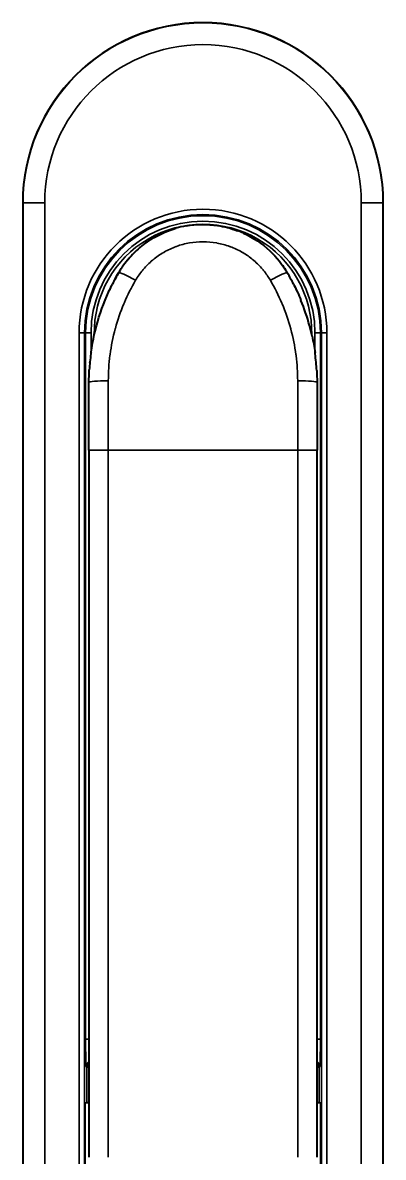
# Model space of a CAD drawing. Header units: millimetres. Extents: x 4969 to 37601, y -771 to 6478.
# Drawn here: x 21999.2 to 22032.4, y 2710.7 to 2815.3 of the extents above; entities that cross this region are included whole.
import ezdxf

# ---------------------------------------------------------------- set-up
doc = ezdxf.new("R2010")
doc.units = ezdxf.units.MM
doc.header["$LTSCALE"] = 7
doc.header["$MEASUREMENT"] = 0
doc.layers.add('가시적인 것(ISO)', color=3, linetype='CONTINUOUS', lineweight=40)
doc.layers.add('가시적인 좁은 것(ISO)', color=3, linetype='CONTINUOUS', lineweight=35)

msp = doc.modelspace()

# ---------------------------------------------------------------- linework, layer by layer
at = {"layer": '가시적인 것(ISO)'}
for p, q in [((21999.245, 2798.667, 0), (21999.245, 2684.667, 0)), ((22032.445, 2684.667, 0), (22032.445, 2798.667, 0)), ((22005.345, 2775.867, 0), (22005.345, 2782.122, 0)), ((22026.345, 2782.122, 0), (22026.345, 2775.867, 0)), ((22005.345, 2775.867, 0), (22005.345, 2710.667, 0)), ((22026.345, 2710.667, 0), (22026.345, 2775.867, 0)), ((22005.159, 2715.7, 0), (22004.993, 2715.667, 0)), ((22004.993, 2688.868, 0), (22004.993, 2715.667, 0)), ((22026.698, 2715.667, 0), (22026.532, 2715.7, 0)), ((22026.698, 2688.868, 0), (22026.698, 2715.667, 0))]:
    msp.add_line(p, q, dxfattribs=at)
msp.add_arc((22015.845, 2798.667, 0), 16.6, 0, 180, dxfattribs=at)
for centre, major_axis, ratio, start_param, end_param in [((22009.8, 2791.196, 0), (-1.728, 1.008), 0.1040736, 6.2831522, 6.2831605), ((22021.89, 2791.196, 0), (1.728, 1.008), 0.1040736, 0.0000201, 0.0000311), ((22007.835, 2789.495, 0), (-0.922, 0.388), 0.9336573, 6.2830862, 6.283257), ((22006.423, 2783.839, 0), (-0.996, 0.09), 0.9423779, 0.0000261, 0.0001536), ((22025.268, 2783.838, 0), (0.996, 0.09), 0.9423794, 6.2831193, 6.2832601), ((22005.659, 2715.7, 0), (-0.5, 0), 0.0034907, 5.3901727, 6.265732), ((22026.032, 2715.7, 0), (-0.5, 0), 0.0034907, 3.159046, 4.0346053)]:
    msp.add_ellipse(centre, major_axis=major_axis, ratio=ratio, start_param=start_param, end_param=end_param, dxfattribs=at)
for points in [[(22011.345, 2795.461, 0), (22011.975, 2795.824, 0), (22012.654, 2796.113, 0), (22013.352, 2796.315, 0)], [(22019.573, 2795.859, 0), (22019.389, 2795.942, 0), (22019.202, 2796.02, 0), (22019.012, 2796.091, 0)], [(22023.163, 2792.906, 0), (22023.291, 2792.728, 0), (22023.412, 2792.545, 0), (22023.525, 2792.359, 0)], [(22008.073, 2792.204, 0), (22007.876, 2791.867, 0), (22007.689, 2791.525, 0), (22007.513, 2791.177, 0)], [(22007.723, 2791.58, 0), (22007.833, 2791.784, 0), (22007.95, 2791.994, 0), (22008.073, 2792.204, 0)], [(22008.073, 2792.204, 0), (22008.18, 2792.387, 0), (22008.293, 2792.567, 0), (22008.413, 2792.743, 0)], [(22024.181, 2791.172, 0), (22024.003, 2791.521, 0), (22023.816, 2791.865, 0), (22023.618, 2792.204, 0)], [(22005.539, 2784.897, 0), (22005.844, 2787.072, 0), (22006.52, 2789.222, 0), (22007.513, 2791.177, 0)], [(22007.157, 2790.439, 0), (22007.235, 2790.61, 0), (22007.327, 2790.805, 0), (22007.429, 2791.011, 0)], [(22024.181, 2791.172, 0), (22024.43, 2790.68, 0), (22024.66, 2790.177, 0), (22024.868, 2789.667, 0)], [(22024.251, 2791.031, 0), (22024.355, 2790.822, 0), (22024.449, 2790.625, 0), (22024.528, 2790.451, 0)], [(22006.913, 2789.884, 0), (22006.917, 2789.893, 0), (22006.921, 2789.903, 0), (22006.925, 2789.913, 0)], [(22025.892, 2786.357, 0), (22026, 2785.858, 0), (22026.089, 2785.354, 0), (22026.159, 2784.847, 0)], [(22005.424, 2783.896, 0), (22005.425, 2783.908, 0), (22005.426, 2783.918, 0), (22005.427, 2783.929, 0)], [(22005.345, 2782.122, 0), (22005.345, 2782.498, 0), (22005.356, 2782.875, 0), (22005.377, 2783.251, 0)], [(22026.317, 2783.192, 0), (22026.336, 2782.835, 0), (22026.345, 2782.478, 0), (22026.345, 2782.122, 0)], [(22026.336, 2782.743, 0), (22026.338, 2782.679, 0), (22026.339, 2782.613, 0), (22026.341, 2782.546, 0)]]:
    msp.add_open_spline(points, degree=3, dxfattribs=at)
for points, knots in [([(22014.292, 2796.532, 0), (22014.291, 2796.532, 0), (22014.29, 2796.532, 0), (22014.29, 2796.531, 0), (22013.974, 2796.476, 0), (22013.661, 2796.404, 0), (22013.352, 2796.315, 0)], [0.583203854, 0.583203854, 0.583203854, 0.583203854, 0.583333333, 0.583333333, 0.583333333, 0.634575362, 0.634575362, 0.634575362, 0.634575362]), ([(22014.292, 2796.532, 0), (22015.244, 2796.699, 0), (22016.236, 2796.71, 0), (22017.812, 2796.472, 0), (22018.425, 2796.312, 0), (22019.012, 2796.091, 0)], [0, 0, 0, 0, 0.29000283, 0.29000283, 0.47814835, 0.47814835, 0.47814835, 0.47814835]), ([(22011.345, 2795.461, 0), (22011.333, 2795.454, 0), (22011.321, 2795.447, 0), (22011.31, 2795.44, 0), (22010.878, 2795.188, 0), (22010.467, 2794.901, 0), (22010.083, 2794.581, 0), (22010.059, 2794.56, 0), (22010.035, 2794.54, 0), (22010.011, 2794.52, 0), (22009.639, 2794.203, 0), (22009.292, 2793.855, 0), (22008.976, 2793.481, 0), (22008.948, 2793.449, 0), (22008.921, 2793.417, 0), (22008.895, 2793.384, 0), (22008.725, 2793.178, 0), (22008.564, 2792.964, 0), (22008.413, 2792.743, 0)], [0.75113297, 0.75113297, 0.75113297, 0.75113297, 0.75333047, 0.75333047, 0.75333047, 0.83333333, 0.83333333, 0.83333333, 0.83836555, 0.83836555, 0.83836555, 0.91666667, 0.91666667, 0.91666667, 0.92339905, 0.92339905, 0.92339905, 0.96610876, 0.96610876, 0.96610876, 0.96610876]), ([(22019.573, 2795.859, 0), (22020.457, 2795.456, 0), (22021.285, 2794.902, 0), (22022.628, 2793.646, 0), (22023.181, 2792.953, 0), (22023.618, 2792.204, 0)], [0, 0, 0, 0, 0.29156912, 0.29156912, 0.55267311, 0.55267311, 0.55267311, 0.55267311]), ([(22025.892, 2786.357, 0), (22025.82, 2786.686, 0), (22025.547, 2787.81, 0), (22025.177, 2788.908, 0), (22024.868, 2789.667, 0)], [0.40427067, 0.40427067, 0.40427067, 0.40427067, 0.5, 0.73241954, 0.73241954, 0.73241954, 0.73241954]), ([(22005.539, 2784.897, 0), (22005.532, 2784.849, 0), (22005.457, 2784.302, 0), (22005.406, 2783.753, 0), (22005.377, 2783.251, 0)], [0.73612733, 0.73612733, 0.73612733, 0.73612733, 0.75, 0.89287623, 0.89287623, 0.89287623, 0.89287623]), ([(22026.317, 2783.192, 0), (22026.289, 2783.713, 0), (22026.237, 2784.266, 0), (22026.163, 2784.816, 0), (22026.159, 2784.847, 0)], [0.10148514, 0.10148514, 0.10148514, 0.10148514, 0.25, 0.25913246, 0.25913246, 0.25913246, 0.25913246])]:
    msp.add_open_spline(points, degree=3, knots=knots, dxfattribs=at)
at = {"layer": '가시적인 좁은 것(ISO)'}
for p, q in [((21999.245, 2798.667, 0), (21999.269, 2798.667, 0)), ((21999.269, 2798.667, 0), (22001.269, 2798.667, 0)), ((21999.269, 2798.667, 0), (21999.269, 2684.667, 0)), ((22001.269, 2798.667, 0), (22001.269, 2684.667, 0)), ((22030.422, 2684.667, 0), (22030.422, 2798.667, 0)), ((22032.422, 2798.667, 0), (22030.422, 2798.667, 0)), ((22032.422, 2684.667, 0), (22032.422, 2798.667, 0)), ((22032.445, 2798.667, 0), (22032.422, 2798.667, 0)), ((22004.439, 2786.667, 0), (22004.439, 2686.203, 0)), ((22004.439, 2786.667, 0), (22004.939, 2786.667, 0)), ((22004.939, 2786.667, 0), (22004.939, 2686.204, 0)), ((22004.939, 2786.667, 0), (22005.037, 2786.667, 0)), ((22005.537, 2786.667, 0), (22005.037, 2786.667, 0)), ((22005.037, 2721.555, 0), (22005.037, 2786.667, 0)), ((22005.537, 2784.882, 0), (22005.537, 2786.667, 0)), ((22026.154, 2786.667, 0), (22026.154, 2784.882, 0)), ((22026.154, 2786.667, 0), (22026.654, 2786.667, 0)), ((22026.752, 2786.667, 0), (22026.654, 2786.667, 0)), ((22026.654, 2786.667, 0), (22026.654, 2721.555, 0)), ((22026.752, 2686.204, 0), (22026.752, 2786.667, 0)), ((22027.252, 2786.667, 0), (22026.752, 2786.667, 0)), ((22027.25, 2686.203, 0), (22027.252, 2786.667, 0)), ((22007.127, 2775.867, 0), (22007.127, 2782.256, 0)), ((22024.563, 2782.256, 0), (22024.563, 2775.867, 0)), ((22005.345, 2775.867, 0), (22007.127, 2775.867, 0)), ((22007.127, 2775.867, 0), (22024.563, 2775.867, 0)), ((22007.127, 2775.867, 0), (22007.127, 2710.667, 0)), ((22026.345, 2775.867, 0), (22024.563, 2775.867, 0)), ((22024.563, 2710.667, 0), (22024.563, 2775.867, 0)), ((22005.345, 2721.555, 0), (22005.037, 2721.555, 0)), ((22005.159, 2718.976, 0), (22005.08, 2719.055, 0)), ((22005.345, 2718.976, 0), (22005.159, 2718.976, 0)), ((22005.159, 2715.7, 0), (22005.159, 2718.976, 0)), ((22026.345, 2718.976, 0), (22026.532, 2718.976, 0)), ((22026.611, 2719.055, 0), (22026.532, 2718.976, 0)), ((22026.532, 2718.976, 0), (22026.532, 2715.7, 0))]:
    msp.add_line(p, q, dxfattribs=at)
for centre, radius, start, end in [((22015.845, 2798.667, 0), 16.576, 0, 180), ((22015.845, 2798.667, 0), 14.576, 0, 180), ((22015.845, 2786.667, 0), 11.407, 0, 180), ((22015.845, 2786.667, 0), 10.907, 0, 180), ((22015.845, 2786.667, 0), 10.809, 0, 180), ((22015.845, 2786.667, 0), 10.309, 0, 180), ((22015.845, 2786.667, 0), 10.017, 359.01667, 180.98333), ((22005.659, 2718.976, 0), 0.5, 128.85862, 180)]:
    msp.add_arc(centre, radius, start, end, dxfattribs=at)
for centre, major_axis, ratio, start_param, end_param in [((22009.8, 2791.196, 0), (-1.727, 1.008), 0.1040736, 4.8627653, 6.2831769), ((22021.891, 2791.196, 0), (1.727, 1.008), 0.1040736, 0.0000091, 1.420417), ((22007.345, 2782.122, 0), (-2, 0), 0.0674454, 4.8215802, 6.2831853), ((22024.345, 2782.122, 0), (2, 0), 0.0674454, 6.2831849, 7.7447873), ((22026.154, 2721.555, 0), (0.5, 0), 0.00001, 5.104686, 6.2641835), ((22005.58, 2719.055, 0), (-0.442, -0.234), 0.9997478, 4.712389, 5.7953845), ((22026.111, 2719.055, 0), (0.442, -0.234), 0.9997478, 0.4879202, 1.5707963), ((22026.032, 2718.976, 0), (0.389, -0.314), 0.9997024, 0.6782109, 1.5707963)]:
    msp.add_ellipse(centre, major_axis=major_axis, ratio=ratio, start_param=start_param, end_param=end_param, dxfattribs=at)
for points, knots in [([(22022.046, 2791.525, 0), (22021.86, 2791.842, 0), (22021.653, 2792.14, 0), (22021.424, 2792.421, 0), (22021.392, 2792.46, 0), (22021.359, 2792.499, 0), (22021.327, 2792.538, 0), (22021.086, 2792.821, 0), (22020.822, 2793.087, 0), (22020.54, 2793.33, 0), (22020.508, 2793.357, 0), (22020.476, 2793.385, 0), (22020.443, 2793.412, 0), (22020.15, 2793.655, 0), (22019.838, 2793.875, 0), (22019.509, 2794.069, 0), (22019.48, 2794.086, 0), (22019.451, 2794.103, 0), (22019.422, 2794.12, 0), (22019.084, 2794.313, 0), (22018.73, 2794.48, 0), (22018.364, 2794.616, 0), (22018.34, 2794.625, 0), (22018.316, 2794.634, 0), (22018.292, 2794.642, 0), (22017.917, 2794.778, 0), (22017.53, 2794.882, 0), (22017.138, 2794.954, 0), (22017.121, 2794.957, 0), (22017.104, 2794.96, 0), (22017.087, 2794.963, 0), (22016.686, 2795.033, 0), (22016.279, 2795.069, 0), (22015.872, 2795.07, 0), (22015.863, 2795.07, 0), (22015.854, 2795.07, 0), (22015.846, 2795.07, 0), (22015.43, 2795.07, 0), (22015.014, 2795.034, 0), (22014.604, 2794.963, 0), (22014.194, 2794.891, 0), (22013.79, 2794.784, 0), (22013.399, 2794.643, 0), (22013.392, 2794.64, 0), (22013.384, 2794.637, 0), (22013.377, 2794.634, 0), (22012.993, 2794.495, 0), (22012.623, 2794.322, 0), (22012.27, 2794.12, 0), (22012.255, 2794.112, 0), (22012.241, 2794.104, 0), (22012.227, 2794.096, 0), (22011.882, 2793.896, 0), (22011.555, 2793.667, 0), (22011.248, 2793.412, 0), (22011.229, 2793.396, 0), (22011.21, 2793.38, 0), (22011.191, 2793.364, 0), (22010.894, 2793.112, 0), (22010.616, 2792.835, 0), (22010.364, 2792.538, 0), (22010.343, 2792.513, 0), (22010.322, 2792.488, 0), (22010.301, 2792.462, 0), (22010.058, 2792.169, 0), (22009.84, 2791.857, 0), (22009.645, 2791.525, 0)], [0, 0, 0, 0, 0.07313637, 0.07313637, 0.07313637, 0.08333333, 0.08333333, 0.08333333, 0.1581979, 0.1581979, 0.1581979, 0.16666667, 0.16666667, 0.16666667, 0.24320444, 0.24320444, 0.24320444, 0.25, 0.25, 0.25, 0.32822219, 0.32822219, 0.32822219, 0.33333333, 0.33333333, 0.33333333, 0.41323623, 0.41323623, 0.41323623, 0.41666667, 0.41666667, 0.41666667, 0.49824718, 0.49824718, 0.49824718, 0.5, 0.5, 0.5, 0.58333333, 0.58333333, 0.58333333, 0.66666667, 0.66666667, 0.66666667, 0.66827038, 0.66827038, 0.66827038, 0.75, 0.75, 0.75, 0.75328451, 0.75328451, 0.75328451, 0.83333333, 0.83333333, 0.83333333, 0.83829352, 0.83829352, 0.83829352, 0.91666667, 0.91666667, 0.91666667, 0.92333466, 0.92333466, 0.92333466, 1, 1, 1, 1]), ([(22009.645, 2791.525, 0), (22009.252, 2790.855, 0), (22008.906, 2790.167, 0), (22008.603, 2789.459, 0), (22008.588, 2789.423, 0), (22008.572, 2789.387, 0), (22008.557, 2789.351, 0), (22008.248, 2788.614, 0), (22007.986, 2787.854, 0), (22007.775, 2787.082, 0), (22007.772, 2787.072, 0), (22007.769, 2787.062, 0), (22007.767, 2787.053, 0), (22007.554, 2786.27, 0), (22007.394, 2785.474, 0), (22007.288, 2784.673, 0), (22007.285, 2784.654, 0), (22007.283, 2784.635, 0), (22007.28, 2784.616, 0), (22007.178, 2783.834, 0), (22007.127, 2783.049, 0), (22007.127, 2782.256, 0)], [0, 0, 0, 0, 0.2378607, 0.2378607, 0.2378607, 0.25, 0.25, 0.25, 0.496902, 0.496902, 0.496902, 0.5, 0.5, 0.5, 0.75, 0.75, 0.75, 0.7559194, 0.7559194, 0.7559194, 1, 1, 1, 1]), ([(22024.563, 2782.256, 0), (22024.563, 2783.028, 0), (22024.515, 2783.794, 0), (22024.418, 2784.555, 0), (22024.413, 2784.595, 0), (22024.408, 2784.634, 0), (22024.403, 2784.673, 0), (22024.298, 2785.463, 0), (22024.14, 2786.25, 0), (22023.932, 2787.023, 0), (22023.929, 2787.033, 0), (22023.927, 2787.043, 0), (22023.924, 2787.052, 0), (22023.712, 2787.835, 0), (22023.447, 2788.604, 0), (22023.134, 2789.35, 0), (22023.126, 2789.368, 0), (22023.119, 2789.385, 0), (22023.111, 2789.403, 0), (22022.803, 2790.131, 0), (22022.449, 2790.837, 0), (22022.046, 2791.525, 0)], [0, 0, 0, 0, 0.2377925, 0.2377925, 0.2377925, 0.25, 0.25, 0.25, 0.4968388, 0.4968388, 0.4968388, 0.5, 0.5, 0.5, 0.75, 0.75, 0.75, 0.7558618, 0.7558618, 0.7558618, 1, 1, 1, 1])]:
    msp.add_open_spline(points, degree=3, knots=knots, dxfattribs=at)
for points in [[(22005.08, 2719.055, 0), (22005.076, 2719.058, 0), (22005.07, 2719.105, 0), (22005.061, 2719.297, 0), (22005.053, 2719.599, 0), (22005.046, 2720, 0), (22005.041, 2720.473, 0), (22005.037, 2721.006, 0), (22005.037, 2721.369, 0), (22005.037, 2721.555, 0)], [(22026.654, 2721.555, 0), (22026.654, 2721.368, 0), (22026.653, 2721.004, 0), (22026.65, 2720.473, 0), (22026.645, 2719.998, 0), (22026.638, 2719.598, 0), (22026.63, 2719.297, 0), (22026.621, 2719.104, 0), (22026.614, 2719.058, 0), (22026.611, 2719.055, 0)]]:
    msp.add_open_spline(points, degree=3, dxfattribs=at)

doc.saveas('drawing.dxf')
